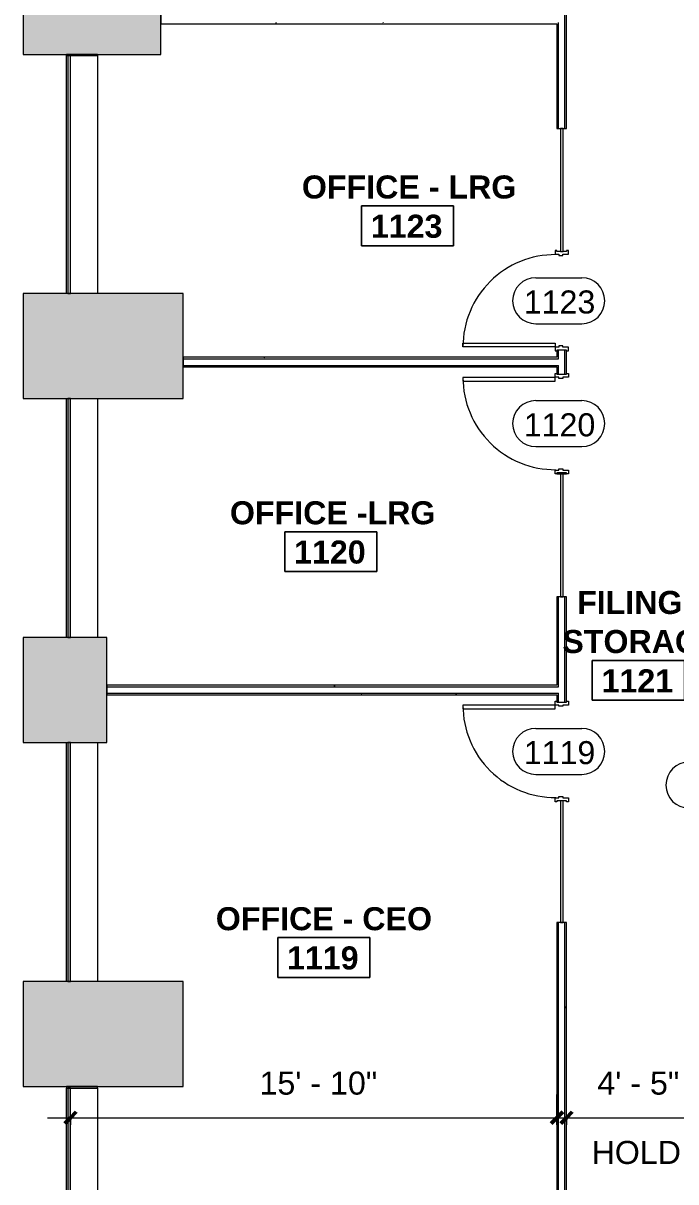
# Model space of a CAD drawing. Header units: inches. Extents: x 6664 to 8130, y 209 to 1287.
# Drawn here: x 6664.5 to 6919.5, y 441 to 893.4 of the extents above; entities that cross this region are included whole.
import ezdxf

# ---------------------------------------------------------------- set-up
doc = ezdxf.new("R2010")
doc.units = ezdxf.units.IN
doc.header["$MEASUREMENT"] = 0
for name, color, linetype, lineweight in [('A-ANNO-DIMS', 211, 'Continuous', 9), ('A-ANNO-DIMS-96', 211, 'Continuous', 9), ('A-AREA-IDEN', 2, 'Continuous', 9), ('A-COLS', 52, 'Continuous', 13), ('A-DOOR', 31, 'Continuous', 13), ('A-DOOR-IDEN', 31, 'Continuous', 9), ('A-GLAZ-CURT', 52, 'Continuous', 9), ('A-WALL', 113, 'Continuous', 13), ('A-WALL-PATT', 111, 'Continuous', 13), ('I-WALL', 2, 'Continuous', 9)]:
    doc.layers.add(name, color=color, linetype=linetype, lineweight=lineweight)
doc.styles.add('Swis721 Lt BT', font='swissl.ttf', dxfattribs={"height": 9})
doc.styles.add('Swis721 Lt BT_B', font='', dxfattribs={"height": 9})
doc.styles.get('Swis721 Lt BT_B').set_extended_font_data('Swis721 Lt BT', bold=True)
doc.dimstyles.new('OTJ_-_3_32__Linear__1_2__Tolerance', dxfattribs={"dimscale": 12, "dimtxt": 9.497835, "dimasz": 0.375, "dimexe": 0.75, "dimexo": 0.5, "dimgap": 0.5, "dimtad": 1, "dimdec": 1, "dimrnd": 0.5, "dimzin": 3, "dimdsep": 46, "dimlunit": 4, "dimtxsty": 'Swis721 Lt BT', "dimblk1": 'OBLIQUE', "dimblk2": 'OBLIQUE', "dimsah": 1, "dimcen": 0.09, "dimdle": 0.75, "dimazin": 0, "dimtfac": 1, "dimtdec": 4, "dimtix": 1, "dimtmove": 0, "dimatfit": 3, "dimfxl": 1, "dimtvp": 1, "dimfrac": 2, "dimtolj": 1, "dimtzin": 0, "dimarcsym": 2})
doc.dimstyles.new('OTJ_-_3_32__Linear__1__Tolerance', dxfattribs={"dimscale": 12, "dimtxt": 9.497835, "dimasz": 0.375, "dimexe": 0.75, "dimexo": 0.5, "dimgap": 0.5, "dimtad": 1, "dimdec": 0, "dimzin": 3, "dimdsep": 46, "dimlunit": 4, "dimtxsty": 'Swis721 Lt BT', "dimblk1": 'OBLIQUE', "dimblk2": 'OBLIQUE', "dimsah": 1, "dimcen": 0.09, "dimdle": 0.75, "dimazin": 0, "dimtfac": 1, "dimtdec": 4, "dimtix": 1, "dimtmove": 0, "dimatfit": 3, "dimfxl": 1, "dimtvp": 1, "dimfrac": 2, "dimtolj": 1, "dimtzin": 0, "dimarcsym": 2})
pattern_1 = [(0, (0, 0), (30.72, 7.68), [1.267, -21.773, 1.267, -21.773, -122.88]), (0, (0, 0), (30.72, 7.68), [-46.08, 1.267, -44.813, 1.267, -21.773, -53.76]), (0, (0, 0), (30.72, 7.68), [-115.2, 1.267, -14.093, 1.267, -37.133]), (120, (11.52, 3.84), (-22.011075, 22.7643), [1.267, -21.773, 1.267, -21.773, -122.88]), (120, (11.52, 3.84), (-22.011075, 22.7643), [-46.08, 1.267, -44.813, 1.267, -21.773, -53.76]), (120, (11.52, 3.84), (-22.011075, 22.7643), [-115.2, 1.267, -14.093, 1.267, -37.133]), (240, (15.36, 19.2), (-8.708925, -30.4443), [1.267, -21.773, 1.267, -21.773, -122.88]), (240, (15.36, 19.2), (-8.708925, -30.4443), [-46.08, 1.267, -44.813, 1.267, -21.773, -53.76]), (240, (15.36, 19.2), (-8.708925, -30.4443), [-115.2, 1.267, -14.093, 1.267, -37.133])]

# ---------------------------------------------------------------- blocks, each defined once
blk = doc.blocks.new('Door - Single - Solid Door - wood-8469185-11th FLOOR CONSTRUCTION')
at = {"layer": 'A-DOOR', "lineweight": 9}
for p, q in [((-15.63, 2.54), (-14.13, 2.54)), ((-15.63, 1.79), (-15.63, 2.54)), ((-14.13, 2.54), (-14.13, 0.29)), ((-14.13, 0.29), (-13.63, 0.29)), ((-13.63, 0.29), (-13.63, -1.21)), ((21.62, 0.29), (22.12, 0.29)), ((21.62, -1.21), (21.62, 0.29)), ((22.12, 2.54), (23.62, 2.54)), ((22.12, 0.29), (22.12, 2.54)), ((23.24, 1.79), (23.24, 0.41)), ((23.62, 1.79), (23.24, 1.79)), ((23.62, 2.54), (23.62, 1.79)), ((-15.63, -2.71), (-15.63, -1.96)), ((-14.13, -2.71), (-15.63, -2.71)), ((-14.13, -1.21), (-14.13, -2.71)), ((-13.63, -1.21), (-14.13, -1.21)), ((22.12, -1.21), (21.62, -1.21)), ((22.12, -2.71), (22.12, -1.21)), ((23.62, -2.71), (22.12, -2.71)), ((23.24, -0.59), (23.24, -1.96)), ((23.24, -1.96), (23.62, -1.96)), ((23.62, -1.96), (23.62, -2.71))]:
    blk.add_line(p, q, dxfattribs=at)
at = {"layer": 'A-DOOR'}
for p, q in [((-12.63, -2.71), (-14.01, -2.71)), ((-14.01, -2.71), (-14.01, -38.71)), ((-12.63, -38.71), (-12.63, -2.71)), ((-14.01, -38.71), (-12.63, -38.71))]:
    blk.add_line(p, q, dxfattribs=at)
at = {"layer": 'A-DOOR', "lineweight": 9}
blk.add_arc((-14.01, -2.71), 36, 270, 0.5, dxfattribs=at)
blk = doc.blocks.new('Door - Single - Solid Door - wood-V2-11th FLOOR CONSTRUCTION')
at = {"layer": 'A-DOOR', "lineweight": 9}
for p, q in [((-15.63, 2.54), (-14.13, 2.54)), ((-15.63, 1.79), (-15.63, 2.54)), ((-14.13, 2.54), (-14.13, 0.29)), ((-14.13, 0.29), (-13.63, 0.29)), ((-13.63, 0.29), (-13.63, -1.21)), ((21.62, 0.29), (22.12, 0.29)), ((21.62, -1.21), (21.62, 0.29)), ((22.12, 2.54), (23.62, 2.54)), ((22.12, 0.29), (22.12, 2.54)), ((23.62, 2.54), (23.62, 1.79)), ((-15.63, -2.71), (-15.63, -1.96)), ((-14.13, -2.71), (-15.63, -2.71)), ((-14.13, -1.21), (-14.13, -2.71)), ((-13.63, -1.21), (-14.13, -1.21)), ((22.12, -1.21), (21.62, -1.21)), ((22.12, -2.71), (22.12, -1.21)), ((23.62, -2.71), (22.12, -2.71)), ((23.62, -1.96), (23.62, -2.71))]:
    blk.add_line(p, q, dxfattribs=at)
at = {"layer": 'A-DOOR'}
for p, q in [((-12.63, -2.71), (-14.01, -2.71)), ((-14.01, -2.71), (-14.01, -38.71)), ((-12.63, -38.71), (-12.63, -2.71)), ((-14.01, -38.71), (-12.63, -38.71))]:
    blk.add_line(p, q, dxfattribs=at)
at = {"layer": 'A-DOOR', "lineweight": 9}
blk.add_arc((-14.01, -2.71), 36, 270, 0.5, dxfattribs=at)
blk = doc.blocks.new('Door - Single - Solid Door - wood-8469187-11th FLOOR CONSTRUCTION')
at = {"layer": 'A-DOOR'}
for p, q in [((-14.01, 38.71), (-12.63, 38.71)), ((-14.01, 2.71), (-14.01, 38.71)), ((-12.63, 38.71), (-12.63, 2.71)), ((-12.63, 2.71), (-14.01, 2.71))]:
    blk.add_line(p, q, dxfattribs=at)
at = {"layer": 'A-DOOR', "lineweight": 9}
for p, q in [((-15.63, 2.71), (-15.63, 1.96)), ((-14.13, 2.71), (-15.63, 2.71)), ((-14.13, 1.21), (-14.13, 2.71)), ((-13.63, 1.21), (-14.13, 1.21)), ((-13.63, -0.29), (-13.63, 1.21)), ((22.12, 1.21), (21.62, 1.21)), ((21.62, 1.21), (21.62, -0.29)), ((23.62, 2.71), (22.12, 2.71)), ((22.12, 2.71), (22.12, 1.21)), ((23.24, 0.59), (23.24, 1.96)), ((23.24, 1.96), (23.62, 1.96)), ((23.62, 1.96), (23.62, 2.71)), ((-15.63, -1.79), (-15.63, -2.54)), ((-15.63, -2.54), (-14.13, -2.54)), ((-14.13, -2.54), (-14.13, -0.29)), ((-14.13, -0.29), (-13.63, -0.29)), ((21.62, -0.29), (22.12, -0.29)), ((22.12, -0.29), (22.12, -2.54)), ((22.12, -2.54), (23.62, -2.54)), ((23.24, -1.79), (23.24, -0.41)), ((23.62, -1.79), (23.24, -1.79)), ((23.62, -2.54), (23.62, -1.79))]:
    blk.add_line(p, q, dxfattribs=at)
blk.add_arc((-14.01, 2.71), 36, 359.5, 90, dxfattribs=at)
blk = doc.blocks.new('System Panel - Glazed-7766172-11th FLOOR CONSTRUCTION')
at = {"layer": 'A-GLAZ-CURT'}
blk.add_hatch(color=7, dxfattribs=at).paths.add_polyline_path([(-46.5, -0.5), (46.5, -0.5), (46.5, 0.5), (-46.5, 0.5)], flags=0)
at = {"layer": 'A-GLAZ-CURT', "color": 8, "lineweight": 20}
for p, q in [((46.5, 0.5), (-46.5, 0.5)), ((-46.5, 0.5), (-46.5, -0.5)), ((46.5, -0.5), (46.5, 0.5)), ((-46.5, -0.5), (46.5, -0.5))]:
    blk.add_line(p, q, dxfattribs=at)
blk = doc.blocks.new('System Panel - Glazed-7768408-11th FLOOR CONSTRUCTION')
at = {"layer": 'A-GLAZ-CURT'}
blk.add_hatch(color=7, dxfattribs=at).paths.add_polyline_path([(46.66, 0.5), (-46.66, 0.5), (-46.66, -0.5), (46.66, -0.5)], flags=0)
at = {"layer": 'A-GLAZ-CURT', "color": 8, "lineweight": 20}
for p, q in [((46.66, 0.5), (-46.66, 0.5)), ((-46.66, 0.5), (-46.66, -0.5)), ((46.66, -0.5), (46.66, 0.5)), ((-46.66, -0.5), (46.66, -0.5))]:
    blk.add_line(p, q, dxfattribs=at)
blk = doc.blocks.new('System Panel - Glazed-7768334-11th FLOOR CONSTRUCTION')
at = {"layer": 'A-GLAZ-CURT', "lineweight": 13}
for p, q in [((46.5, 0.5), (-46.5, 0.5)), ((-46.5, 0.5), (-46.5, -0.5)), ((46.5, -0.5), (46.5, 0.5)), ((-46.5, -0.5), (46.5, -0.5))]:
    blk.add_line(p, q, dxfattribs=at)
blk = doc.blocks.new('System Panel - Glazed-8307855-11th FLOOR CONSTRUCTION')
at = {"layer": 'A-GLAZ-CURT', "lineweight": 13}
for p, q in [((24, 0.5), (-24, 0.5)), ((-24, 0.5), (-24, -0.5)), ((24, -0.5), (24, 0.5)), ((-24, -0.5), (24, -0.5))]:
    blk.add_line(p, q, dxfattribs=at)
blk = doc.blocks.new('System Panel - Glazed-8308218-11th FLOOR CONSTRUCTION')
at = {"layer": 'A-GLAZ-CURT', "lineweight": 13}
for p, q in [((23.78, 0.5), (-23.78, 0.5)), ((-23.78, 0.5), (-23.78, -0.5)), ((23.78, -0.5), (23.78, 0.5)), ((-23.78, -0.5), (23.78, -0.5))]:
    blk.add_line(p, q, dxfattribs=at)
blk = doc.blocks.new('Room Tag - Room Name and Number-3379422-11th FLOOR CONSTRUCTION')
at = {"layer": 'A-AREA-IDEN'}
for p, q in [((-0.1881, -0.1636), (-0.1881, -0.0018)), ((-0.1881, -0.0018), (0.1869, -0.0018)), ((0.1869, -0.0018), (-0.1881, -0.0018)), ((-0.1881, -0.0018), (-0.1881, -0.1636)), ((0.1869, -0.0018), (0.1869, -0.1636)), ((0.1869, -0.1636), (0.1869, -0.0018)), ((0.1869, -0.1636), (-0.1881, -0.1636)), ((-0.1881, -0.1636), (0.1869, -0.1636))]:
    blk.add_line(p, q, dxfattribs=at)
blk = doc.blocks.new('Door Tag - Door Tag-41184-11th FLOOR CONSTRUCTION')
at = {"layer": 'A-DOOR-IDEN'}
for p, q in [((-0.09375, 0.09375), (0.09375, 0.09375)), ((-0.09375, -0.09375), (0.09375, -0.09375))]:
    blk.add_line(p, q, dxfattribs=at)
for centre, start, end in [((-0.09375, 0), 90, 270), ((0.09375, 0), 270, 90)]:
    blk.add_arc(centre, 0.09375, start, end, dxfattribs=at)
blk = doc.blocks.new('DIMBLOCK5-11th FLOOR CONSTRUCTION')
at = {"layer": 'A-ANNO-DIMS-96'}
for p, q in [((6929.99, 486.61), (6929.99, 457)), ((6929.99, 466), (6929.99, 486.61)), ((6876.83, 463.18), (6876.83, 475)), ((6867.83, 466), (6938.99, 466)), ((6876.83, 466), (6876.83, 463.18))]:
    blk.add_line(p, q, dxfattribs=at)
at = {"layer": 'A-ANNO-DIMS-96', "lineweight": 50}
for p, q in [((6876.83, 466), (6874.58, 463.75)), ((6876.83, 466), (6879.08, 468.25)), ((6929.99, 466), (6927.74, 463.75)), ((6929.99, 466), (6932.24, 468.25))]:
    blk.add_line(p, q, dxfattribs=at)
at = {"layer": 'A-ANNO-DIMS-96', "color": 0, "char_height": 9, "attachment_point": 1, "line_spacing_factor": 1.005062, "style": 'Swis721 Lt BT'}
for s, insert, width in [('4\' - 5"', (6888.86, 484.01), 34.9159), ('HOLD', (6886.6, 456.94), 40.3432)]:
    blk.add_mtext(s, dxfattribs=dict(at, insert=insert, width=width))
blk = doc.blocks.new('_Oblique')
at = {"color": 0, "linetype": 'ByBlock', "lineweight": -2}
blk.add_line((-0.5, -0.5), (0.5, 0.5), dxfattribs=at)
blk = doc.blocks.new('DIMBLOCK24-11th FLOOR CONSTRUCTION')
at = {"layer": 'A-ANNO-DIMS-96'}
for p, q in [((6682.99, 463.18), (6682.99, 475)), ((6873.08, 463.18), (6873.08, 475)), ((6673.99, 466), (6882.08, 466)), ((6682.99, 466), (6682.99, 463.18)), ((6873.08, 466), (6873.08, 463.18))]:
    blk.add_line(p, q, dxfattribs=at)
at = {"layer": 'A-ANNO-DIMS-96', "lineweight": 50}
for p, q in [((6682.99, 466), (6680.74, 463.75)), ((6682.99, 466), (6685.24, 468.25)), ((6873.08, 466), (6870.83, 463.75)), ((6873.08, 466), (6875.33, 468.25))]:
    blk.add_line(p, q, dxfattribs=at)
at = {"layer": 'A-ANNO-DIMS-96', "color": 0, "insert": (6756.85, 484.01), "char_height": 9, "width": 50.836, "attachment_point": 1, "line_spacing_factor": 1.005062, "style": 'Swis721 Lt BT'}
blk.add_mtext('15\' - 10"', dxfattribs=at)

msp = doc.modelspace()

# ---------------------------------------------------------------- hatches: boundary and pattern name
at = {"layer": 'A-COLS', "lineweight": 9}
h = msp.add_hatch(color=7, dxfattribs=at)
h.paths.add_polyline_path([(6917.74, 208.52), (6958.99, 208.52), (6958.99, 266.36), (6917.74, 266.36)], flags=0)
h.paths.add_polyline_path([(7919.99, 208.86), (7919.99, 264.61), (7877.99, 264.61), (7877.99, 208.86)], flags=0)
h.paths.add_polyline_path([(7678.99, 208.86), (7678.99, 265.36), (7637.74, 265.36), (7637.74, 208.86)], flags=0)
h.paths.add_polyline_path([(7438.74, 208.86), (7438.74, 264.86), (7397.24, 264.86), (7397.24, 208.86), (7420.62, 208.86)], flags=0)
h.paths.add_polyline_path([(7198.24, 208.86), (7198.24, 265.86), (7157.99, 265.86), (7157.99, 208.86)], flags=0)
h.paths.add_polyline_path([(6797.99, 232.36), (6837.99, 232.36), (6837.99, 266.36), (6797.99, 266.36)], flags=0)
h.paths.add_polyline_path([(8121.74, 239.49), (8121.74, 274.69), (8109.99, 274.69), (8109.99, 239.49)], flags=0)
h.paths.add_polyline_path([(6707.38, 344.86), (6715.49, 344.86), (6715.49, 384.48), (6681.49, 384.48), (6681.49, 344.86), (6707.25, 344.86)], flags=0)
h.paths.add_polyline_path([(8121.74, 469.48), (8121.74, 492.36), (8109.99, 492.36), (8109.99, 469.48), (8121.12, 469.48)], flags=0)
h.paths.add_polyline_path([(6664.49, 478.17), (6726.99, 478.17), (6726.99, 519.17), (6664.49, 519.17)], flags=0)
h.paths.add_polyline_path([(6664.49, 612.49), (6697.16, 612.49), (6697.16, 653.49), (6664.49, 653.49)], flags=0)
h.paths.add_polyline_path([(8118.95, 708.36), (8121.74, 708.36), (8121.74, 732.36), (8109.99, 732.36), (8109.99, 708.36)], flags=0)
h.paths.add_polyline_path([(6664.49, 746.8), (6726.99, 746.8), (6726.99, 787.8), (6664.49, 787.8), (6664.49, 748.58)], flags=0)
h.paths.add_polyline_path([(6718.26, 881.12), (6718.26, 922.12), (6664.49, 922.12), (6664.49, 881.12), (6718.04, 881.12)], flags=0)
h.paths.add_polyline_path([(6780.73, 1037.09), (6815.03, 1059.37), (6796.58, 1087.79), (6762.27, 1065.52), (6775.18, 1045.64)], flags=0)
h.paths.add_polyline_path([(8042.08, 1083.71), (8048.79, 1098.79), (8026.2, 1108.84), (8019.49, 1093.77)], flags=0)
h.paths.add_polyline_path([(6935.81, 1146.19), (6962.6, 1163.7), (6947.63, 1186.61), (6920.84, 1169.11), (6927.75, 1158.52)], flags=0)
h.paths.add_polyline_path([(7674.09, 1248.53), (7681.39, 1264.18), (7659.41, 1273.97), (7652.29, 1258.7), (7662.21, 1254.07)], flags=0)
h.paths.add_polyline_path([(7420.62, 1256.36), (7433.99, 1256.36), (7433.99, 1274.36), (7413.99, 1274.36), (7413.99, 1256.36)], flags=0)
h.paths.add_polyline_path([(7198.49, 1257.36), (7198.49, 1287.25), (7166.49, 1287.25), (7166.49, 1257.36)], flags=0)
h.paths.add_polyline_path([(7659.82, 1274.86), (7674.42, 1274.86), (7662.43, 1280.45), (7662.21, 1279.98)], flags=0)
at = {"layer": 'A-WALL-PATT', "lineweight": 9}
h = msp.add_hatch(dxfattribs=at)
h.set_pattern_fill('FP_1', color=256, style=0, pattern_type=2)
h.set_pattern_definition(pattern_1)
h.paths.add_polyline_path([(6873.08, 893.07), (6873.71, 893.07), (6873.71, 893.7), (6718.26, 893.7), (6718.26, 893.07), (6796.81, 893.07)], flags=0)
h.paths.add_polyline_path([(6876.83, 893.07), (6876.83, 893.7), (6876.21, 893.7), (6876.21, 893.07)], flags=0)
h = msp.add_hatch(dxfattribs=at)
h.set_pattern_fill('FP_1', color=256, style=0, pattern_type=2)
h.set_pattern_definition(pattern_1)
h.paths.add_polyline_path([(6873.08, 399.11), (6873.71, 399.11), (6873.71, 542.22), (6873.08, 542.22), (6873.08, 401.61)], flags=0)
h.paths.add_polyline_path([(6873.08, 628.28), (6873.71, 628.28), (6873.71, 631.78), (6873.08, 631.78), (6873.08, 631.16)], flags=0)
h.paths.add_polyline_path([(6873.71, 634.28), (6873.71, 669.41), (6873.08, 669.41), (6873.08, 634.28)], flags=0)
h.paths.add_polyline_path([(6873.08, 717.41), (6873.71, 717.41), (6873.71, 717.78), (6873.08, 717.78)], flags=0)
h.paths.add_polyline_path([(6873.71, 756.28), (6873.71, 759.78), (6873.08, 759.78), (6873.08, 756.28)], flags=0)
h.paths.add_polyline_path([(6873.08, 762.28), (6873.71, 762.28), (6873.71, 765.75), (6873.08, 765.75), (6873.08, 762.91)], flags=0)
h.paths.add_polyline_path([(6873.08, 852.25), (6873.71, 852.25), (6873.71, 893.07), (6873.08, 893.07)], flags=0)
h = msp.add_hatch(dxfattribs=at)
h.set_pattern_fill('FP_1', color=256, style=0, pattern_type=2)
h.set_pattern_definition(pattern_1)
h.paths.add_polyline_path([(6876.83, 402.23), (6876.83, 542.22), (6876.21, 542.22), (6876.21, 402.23)], flags=0)
h.paths.add_polyline_path([(6876.83, 628.28), (6876.83, 669.41), (6876.21, 669.41), (6876.21, 628.28)], flags=0)
h.paths.add_polyline_path([(6876.58, 717.41), (6876.83, 717.41), (6876.83, 717.78), (6876.21, 717.78), (6876.21, 717.41)], flags=0)
h.paths.add_polyline_path([(6876.21, 756.28), (6876.83, 756.28), (6876.83, 765.75), (6876.21, 765.75), (6876.21, 759.16)], flags=0)
h.paths.add_polyline_path([(6876.21, 852.25), (6876.83, 852.25), (6876.83, 893.07), (6876.21, 893.07)], flags=0)
for points in [[(6693.49, 880.8), (6693.49, 881.12), (6681.49, 881.12), (6681.49, 880.8), (6682.99, 880.8)], [(6682.99, 477.48), (6693.49, 477.48), (6693.49, 478.17), (6681.49, 478.17), (6681.49, 477.48), (6681.99, 477.48)]]:
    msp.add_hatch(color=7, dxfattribs=at).paths.add_polyline_path(points, flags=0)
h = msp.add_hatch(dxfattribs=at)
h.set_pattern_fill('FP_1', color=256, style=0, pattern_type=2)
h.set_pattern_definition(pattern_1)
h.paths.add_polyline_path([(6796.81, 762.28), (6873.08, 762.28), (6873.08, 762.91), (6726.99, 762.91), (6726.99, 762.28), (6769.65, 762.28)], flags=0)
h = msp.add_hatch(dxfattribs=at)
h.set_pattern_fill('FP_1', color=256, style=0, pattern_type=2)
h.set_pattern_definition(pattern_1)
h.paths.add_polyline_path([(6848.79, 759.16), (6873.08, 759.16), (6873.08, 759.78), (6726.99, 759.78), (6726.99, 759.16), (6836.33, 759.16)], flags=0)
h = msp.add_hatch(dxfattribs=at)
h.set_pattern_fill('FP_1', color=256, style=0, pattern_type=2)
h.set_pattern_definition(pattern_1)
h.paths.add_polyline_path([(6726.99, 634.28), (6873.08, 634.28), (6873.08, 634.91), (6697.16, 634.91), (6697.16, 634.28)], flags=0)
h = msp.add_hatch(dxfattribs=at)
h.set_pattern_fill('FP_1', color=256, style=0, pattern_type=2)
h.set_pattern_definition(pattern_1)
h.paths.add_polyline_path([(6796.81, 631.16), (6873.08, 631.16), (6873.08, 631.78), (6697.16, 631.78), (6697.16, 631.16), (6726.99, 631.16)], flags=0)

# ---------------------------------------------------------------- linework, layer by layer
at = {"layer": 'A-COLS', "color": 8, "lineweight": 20}
for p, q in [((6664.49, 922.12), (6664.49, 881.12)), ((6718.26, 881.12), (6718.26, 922.12)), ((6664.49, 881.12), (6718.26, 881.12)), ((6726.99, 787.8), (6664.49, 787.8)), ((6664.49, 787.8), (6664.49, 746.8)), ((6726.99, 746.8), (6726.99, 787.8)), ((6664.49, 746.8), (6726.99, 746.8)), ((6697.16, 653.49), (6664.49, 653.49)), ((6664.49, 653.49), (6664.49, 612.49)), ((6697.16, 612.49), (6697.16, 653.49)), ((6664.49, 612.49), (6697.16, 612.49)), ((6726.99, 519.17), (6664.49, 519.17)), ((6664.49, 519.17), (6664.49, 478.17)), ((6726.99, 478.17), (6726.99, 519.17)), ((6664.49, 478.17), (6726.99, 478.17))]:
    msp.add_line(p, q, dxfattribs=at)
at = {"layer": 'A-WALL'}
for p, q in [((6876.21, 852.25), (6876.21, 954.9)), ((6873.71, 852.25), (6873.71, 893.7)), ((6873.71, 762.28), (6873.71, 765.75)), ((6876.21, 756.28), (6876.21, 765.75)), ((6726.99, 762.28), (6873.71, 762.28)), ((6726.99, 759.78), (6873.71, 759.78)), ((6873.71, 756.28), (6873.71, 759.78)), ((6873.71, 717.41), (6873.71, 717.78)), ((6876.21, 717.41), (6876.21, 717.78)), ((6873.71, 634.28), (6873.71, 669.41)), ((6876.21, 628.28), (6876.21, 669.41)), ((6697.16, 634.28), (6873.71, 634.28)), ((6697.16, 631.78), (6873.71, 631.78)), ((6873.71, 628.28), (6873.71, 631.78)), ((6873.71, 383.86), (6873.71, 542.22)), ((6876.21, 401.61), (6876.21, 542.22))]:
    msp.add_line(p, q, dxfattribs=at)
at = {"layer": 'A-WALL', "color": 8, "lineweight": 20}
for p, q in [((6681.49, 881.12), (6681.49, 880.8)), ((6693.49, 881.12), (6681.49, 881.12)), ((6681.49, 880.8), (6693.49, 880.8)), ((6693.49, 880.8), (6693.49, 881.12)), ((6681.49, 478.17), (6681.49, 477.48)), ((6693.49, 478.17), (6681.49, 478.17)), ((6681.49, 477.48), (6693.49, 477.48)), ((6693.49, 477.48), (6693.49, 478.17))]:
    msp.add_line(p, q, dxfattribs=at)
at = {"layer": 'A-WALL', "lineweight": 9}
for p, q in [((6681.49, 787.8), (6681.49, 880.8)), ((6693.49, 880.8), (6693.49, 787.8)), ((6681.49, 653.49), (6681.49, 746.8)), ((6693.49, 746.8), (6693.49, 653.49)), ((6681.49, 519.17), (6681.49, 612.49)), ((6693.49, 612.49), (6693.49, 519.17)), ((6681.49, 384.48), (6681.49, 477.48)), ((6693.49, 477.48), (6693.49, 384.48))]:
    msp.add_line(p, q, dxfattribs=at)
at = {"layer": 'I-WALL', "lineweight": 13}
for p, q in [((6876.83, 852.25), (6876.83, 954.56)), ((6718.26, 896.82), (6718.26, 893.07)), ((6718.26, 893.07), (6873.08, 893.07)), ((6873.08, 893.07), (6873.08, 852.25)), ((6873.08, 852.25), (6876.83, 852.25)), ((6876.83, 765.75), (6873.08, 765.75)), ((6873.08, 765.75), (6873.08, 762.91)), ((6876.83, 756.28), (6876.83, 765.75)), ((6873.08, 762.91), (6726.99, 762.91)), ((6726.99, 762.91), (6726.99, 759.16)), ((6726.99, 759.16), (6873.08, 759.16)), ((6873.08, 759.16), (6873.08, 756.28)), ((6873.08, 756.28), (6876.83, 756.28)), ((6876.83, 717.78), (6873.08, 717.78)), ((6873.08, 717.78), (6873.08, 717.41)), ((6873.08, 717.41), (6876.83, 717.41)), ((6876.83, 717.41), (6876.83, 717.78)), ((6876.83, 669.41), (6873.08, 669.41)), ((6873.08, 669.41), (6873.08, 634.91)), ((6876.83, 628.28), (6876.83, 669.41)), ((6873.08, 634.91), (6697.16, 634.91)), ((6697.16, 634.91), (6697.16, 631.16)), ((6697.16, 631.16), (6873.08, 631.16)), ((6873.08, 631.16), (6873.08, 628.28)), ((6873.08, 628.28), (6876.83, 628.28)), ((6876.83, 542.22), (6873.08, 542.22)), ((6873.08, 542.22), (6873.08, 384.48)), ((6876.83, 402.23), (6876.83, 542.22))]:
    msp.add_line(p, q, dxfattribs=at)

# ---------------------------------------------------------------- block references
at = {"layer": 'A-AREA-IDEN', "xscale": 95.99999999999994, "yscale": 95.99999999999994, "zscale": 95.99999999999994}
for p in [(6814.77, 822.21), (6784.77, 694.98), (6904.93, 644.7), (6782.01, 536.5)]:
    msp.add_blockref('Room Tag - Room Name and Number-3379422-11th FLOOR CONSTRUCTION', p, dxfattribs=at)
at = {"layer": 'A-DOOR'}
for name, p, rotation in [('Door - Single - Solid Door - wood-8469187-11th FLOOR CONSTRUCTION', (6875.05, 781.01), 90), ('Door - Single - Solid Door - wood-V2-11th FLOOR CONSTRUCTION', (6875.05, 741.02), 270), ('Door - Single - Solid Door - wood-8469185-11th FLOOR CONSTRUCTION', (6875.05, 613.02), 270)]:
    msp.add_blockref(name, p, dxfattribs=dict(at, rotation=rotation))
at = {"layer": 'A-DOOR-IDEN', "xscale": 95.99999999999994, "yscale": 95.99999999999994, "zscale": 95.99999999999994}
for p in [(6873.76, 785), (6873.76, 737.03), (6873.76, 609.03), (6933.64, 595.89)]:
    msp.add_blockref('Door Tag - Door Tag-41184-11th FLOOR CONSTRUCTION', p, dxfattribs=at)
at = {"layer": 'A-GLAZ-CURT'}
for name, p, rotation in [('System Panel - Glazed-7768334-11th FLOOR CONSTRUCTION', (6682.49, 834.3), 90), ('System Panel - Glazed-8307855-11th FLOOR CONSTRUCTION', (6874.96, 828.25), 90), ('System Panel - Glazed-7768408-11th FLOOR CONSTRUCTION', (6682.49, 700.15), 90), ('System Panel - Glazed-8307855-11th FLOOR CONSTRUCTION', (6874.96, 693.41), 270), ('System Panel - Glazed-7768408-11th FLOOR CONSTRUCTION', (6682.49, 565.83), 270), ('System Panel - Glazed-8308218-11th FLOOR CONSTRUCTION', (6874.96, 566), 270), ('System Panel - Glazed-7766172-11th FLOOR CONSTRUCTION', (6682.49, 430.98), 90)]:
    msp.add_blockref(name, p, dxfattribs=dict(at, rotation=rotation))

# ---------------------------------------------------------------- texts
at = {"layer": 'A-AREA-IDEN', "char_height": 9, "attachment_point": 1, "style": 'Swis721 Lt BT_B'}
for s, insert, width in [('OFFICE - LRG', (6773.4, 833.92), 99.99), ('1123', (6800.36, 818.61), 33.936), ('OFFICE -LRG', (6745.28, 706.7), 95.445), ('1120', (6770.36, 691.38), 33.936), ('FILING /', (6880.93, 671.69), 57.873), ('STORAGE', (6875.18, 656.44), 71.811), ('1121', (6890.52, 641.1), 33.936), ('OFFICE - CEO', (6739.76, 548.21), 102.111), ('1119', (6767.6, 532.89), 33.936)]:
    msp.add_mtext(s, dxfattribs=dict(at, insert=insert, width=width))
at = {"layer": 'A-DOOR-IDEN', "char_height": 9, "width": 32.724, "attachment_point": 1, "style": 'Swis721 Lt BT'}
for s, insert in [('1123', (6860.1, 789.02)), ('1120', (6860.1, 741.05)), ('1119', (6860.1, 613.05))]:
    msp.add_mtext(s, dxfattribs=dict(at, insert=insert))

# ---------------------------------------------------------------- dimensions: what is measured, and where the dimension line sits
at = {"layer": 'A-ANNO-DIMS'}
dim = msp.add_linear_dim(base=(6929.99, 466), p1=(6876.83, 469.18), p2=(6929.99, 492.61), text='<>\\XHOLD', dimstyle='OTJ_-_3_32__Linear__1_2__Tolerance', override={"dimpost": '<>', "dimfxl": 58.089815}, dxfattribs=at)
dim.commit()
dim.dimension.update_dxf_attribs({"geometry": 'DIMBLOCK5-11th FLOOR CONSTRUCTION', "text_midpoint": (6903.41, 466)})
dim = msp.add_linear_dim(base=(6873.08, 466), p1=(6682.99, 469.18), p2=(6873.08, 469.18), dimstyle='OTJ_-_3_32__Linear__1__Tolerance', override={"dimpost": '<>', "dimfxl": 190.095248}, dxfattribs=at)
dim.commit()
dim.dimension.update_dxf_attribs({"geometry": 'DIMBLOCK24-11th FLOOR CONSTRUCTION', "text_midpoint": (6778.04, 476.62)})

doc.saveas('drawing.dxf')
